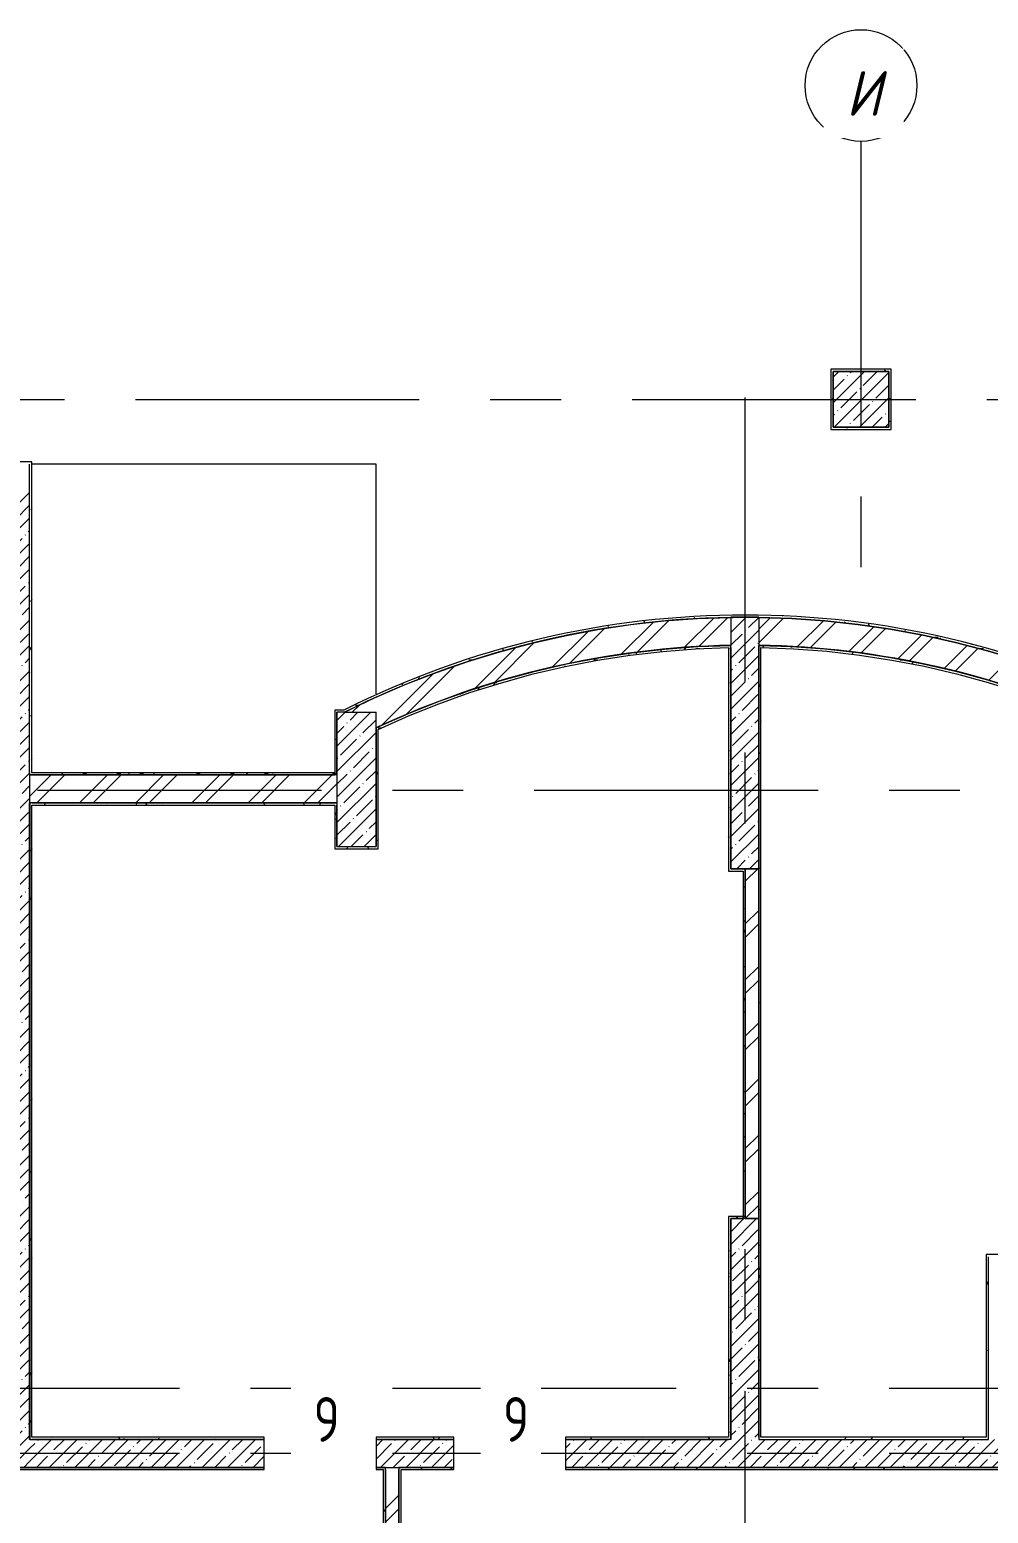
# Model space of a CAD drawing. Header units: metres. Extents: x 50 to 891, y -1294 to 247.
# Drawn here: x 535.3 to 578.2, y -1117.6 to -1051.2 of the extents above; entities that cross this region are included whole.
import ezdxf

# ---------------------------------------------------------------- set-up
doc = ezdxf.new("R2010")
doc.units = ezdxf.units.M
doc.linetypes.add('Линия сетки', pattern=[22.225, 12.7, -3.175, 3.175, -3.175])
doc.layers.add('S-GRID-IDEN', color=9, linetype='Continuous', lineweight=9)
doc.layers.add('ПЛАН', color=8, linetype='Continuous')
doc.styles.add('ISOCPEUR', font='isocpeur.ttf', dxfattribs={"width": 0.8, "height": 200})
doc.styles.add('ISOCPEUR_I', font='isocpeui.ttf', dxfattribs={"width": 0.9, "height": 350})
pattern_1 = [(45, (625.0524, -1463.4442), (-0.5702463, 0.5702463), []), (45, (625.62266, -1463.4442), (-0.5702463, 0.5702463), [1.008065, -0.201615, 0.016765, -0.18485])]
pattern_2 = [(45, (625.0524, -1463.4442), (-1.257236, 1.257236), []), (45, (625.0524, -1461.5392), (-1.257236, 1.257236), [])]
pattern_3 = [(0, (625.0524, -1463.44417), (2.032, 0.508), [0.16764, -1.35636, 0.16764, -1.35636, -8.128]), (0, (625.0524, -1463.44417), (2.032, 0.508), [-3.048, 0.16764, -2.88036, 0.16764, -1.35636, -3.556]), (0, (625.0524, -1463.44417), (2.032, 0.508), [-7.62, 0.16764, -0.84836, 0.16764, -2.37236]), (120, (625.8144, -1463.19017), (-1.4559409, 1.5057636), [0.16764, -1.35636, 0.16764, -9.48436]), (120, (625.8144, -1463.19017), (-1.4559409, 1.5057636), [-1.69164, -1.35636, 0.16764, -2.88036, -5.08]), (120, (625.8144, -1463.19017), (-1.4559409, 1.5057636), [-6.096, 0.16764, -1.35636, 0.16764, -3.38836]), (120, (625.8144, -1463.19017), (-1.4559409, 1.5057636), [-7.78764, -0.84836, 0.16764, -2.37236]), (240, (626.0684, -1462.17417), (-0.5760591, -2.0137636), [0.16764, -1.35636, 0.16764, -9.48436]), (240, (626.0684, -1462.17417), (-0.5760591, -2.0137636), [-1.69164, -1.35636, 0.16764, -2.88036, -5.08]), (240, (626.0684, -1462.17417), (-0.5760591, -2.0137636), [-6.096, 0.16764, -1.35636, 0.16764, -3.38836]), (240, (626.0684, -1462.17417), (-0.5760591, -2.0137636), [-7.78764, -0.84836, 0.16764, -2.37236])]

# ---------------------------------------------------------------- blocks, each defined once
blk = doc.blocks.new('Ось сетки - Заголовок сетки - Окружность 5 мм-84278--1Б')
at = {"layer": 'S-GRID-IDEN'}
blk.add_circle((0, 0), 5, dxfattribs=at)

msp = doc.modelspace()

# ---------------------------------------------------------------- hatches: boundary and pattern name
at = {"layer": 'ПЛАН', "lineweight": 13}
h = msp.add_hatch(dxfattribs=at)
h.set_pattern_fill('FP_4', color=8, scale=0.005, style=0, pattern_type=2)
h.set_pattern_definition(pattern_3)
h.paths.add_polyline_path([(571.145, -1066.494), (573.845, -1066.494), (573.845, -1066.394), (571.145, -1066.394)])
h = msp.add_hatch(dxfattribs=at)
h.set_pattern_fill('FP_4', color=8, scale=0.005, style=0, pattern_type=2)
h.set_pattern_definition(pattern_3)
h.paths.add_polyline_path([(571.145, -1069.094), (571.245, -1069.094), (571.245, -1066.494), (571.145, -1066.494)])
h = msp.add_hatch(dxfattribs=at)
h.set_pattern_fill('FP_1', color=8, scale=0.005, style=0, pattern_type=2)
h.set_pattern_definition(pattern_1)
h.paths.add_polyline_path([(571.245, -1068.994), (573.745, -1068.994), (573.745, -1066.494), (571.245, -1066.494)])
h = msp.add_hatch(dxfattribs=at)
h.set_pattern_fill('FP_4', color=8, scale=0.005, style=0, pattern_type=2)
h.set_pattern_definition(pattern_3)
h.paths.add_polyline_path([(573.745, -1068.994), (573.845, -1068.994), (573.845, -1066.494), (573.745, -1066.494), (573.745, -1068.244)])
h = msp.add_hatch(dxfattribs=at)
h.set_pattern_fill('FP_4', color=8, scale=0.005, style=0, pattern_type=2)
h.set_pattern_definition(pattern_3)
h.paths.add_polyline_path([(571.245, -1069.094), (573.845, -1069.094), (573.845, -1068.994), (571.245, -1068.994)])
h = msp.add_hatch(dxfattribs=at)
h.set_pattern_fill('FP_4', color=8, scale=0.005, style=0, pattern_type=2)
h.set_pattern_definition(pattern_3)
h.paths.add_polyline_path([(500.695, -1070.644), (535.395, -1070.644), (535.395, -1070.544), (500.695, -1070.544), (500.695, -1070.569)])
h = msp.add_hatch(dxfattribs=at)
h.set_pattern_fill('FP_4', color=8, scale=0.005, style=0, pattern_type=2)
h.set_pattern_definition(pattern_3)
h.paths.add_polyline_path([(535.295, -1084.444), (535.395, -1084.444), (535.395, -1070.644), (535.295, -1070.644), (535.295, -1079.871)])
h = msp.add_hatch(dxfattribs=at)
h.set_pattern_fill('FP_1', color=8, scale=0.005, style=0, pattern_type=2)
h.set_pattern_definition(pattern_1)
h.paths.add_polyline_path([(534.295, -1115.519), (535.295, -1115.519), (535.295, -1071.894), (534.295, -1071.894), (534.295, -1114.755)])
h = msp.add_hatch(dxfattribs=at)
h.set_pattern_fill('FP_4', color=8, scale=0.005, style=0, pattern_type=2)
h.set_pattern_definition(pattern_3)
h.paths.add_polyline_path([(585.259, -1081.744), (585.283, -1081.644), (583.882, -1080.975), (582.456, -1080.361), (581.008, -1079.803), (579.539, -1079.302), (578.052, -1078.857), (576.549, -1078.471), (575.032, -1078.143), (573.503, -1077.874), (571.965, -1077.664), (570.42, -1077.514), (568.871, -1077.424), (567.319, -1077.394), (565.767, -1077.424), (564.218, -1077.514), (562.673, -1077.664), (561.135, -1077.874), (559.607, -1078.143), (558.06, -1078.478), (556.586, -1078.857), (555.099, -1079.302), (553.63, -1079.803), (552.182, -1080.361), (550.757, -1080.975), (549.356, -1081.644), (549.379, -1081.744), (550.729, -1081.098), (552.102, -1080.502), (553.496, -1079.959), (554.909, -1079.468), (556.34, -1079.031), (557.786, -1078.647), (559.245, -1078.317), (560.716, -1078.043), (562.196, -1077.823), (563.683, -1077.659), (565.329, -1077.546), (566.67, -1077.499), (567.391, -1077.494), (567.92, -1077.498), (569.401, -1077.548), (570.879, -1077.652), (572.351, -1077.812), (573.817, -1078.025), (575.274, -1078.293), (576.722, -1078.615), (578.154, -1078.99), (579.572, -1079.417), (580.974, -1079.897), (582.356, -1080.429), (583.719, -1081.011), (585.159, -1081.694)])
h = msp.add_hatch(dxfattribs=at)
h.set_pattern_fill('FP_2', color=8, scale=0.005, style=0, pattern_type=2)
h.set_pattern_definition(pattern_2)
h.paths.add_polyline_path([(550.795, -1082.445), (550.895, -1082.398), (552.25, -1081.795), (553.626, -1081.244), (555.023, -1080.747), (556.438, -1080.303), (557.869, -1079.914), (559.314, -1079.58), (560.77, -1079.301), (562.236, -1079.079), (563.71, -1078.912), (565.188, -1078.802), (566.67, -1078.749), (566.67, -1077.499), (565.175, -1077.551), (563.683, -1077.659), (562.196, -1077.823), (560.716, -1078.043), (559.245, -1078.317), (557.786, -1078.647), (556.34, -1079.031), (554.909, -1079.468), (553.496, -1079.959), (552.102, -1080.502), (550.729, -1081.098), (549.379, -1081.744), (550.795, -1081.744), (550.795, -1082.197)])
h.paths.add_polyline_path([(583.795, -1082.422), (583.795, -1081.744), (585.259, -1081.744), (585.058, -1081.644), (583.719, -1081.011), (582.356, -1080.429), (580.898, -1079.871), (579.572, -1079.417), (578.154, -1078.99), (576.721, -1078.615), (575.274, -1078.293), (573.817, -1078.025), (572.351, -1077.812), (570.879, -1077.652), (569.338, -1077.546), (567.92, -1077.498), (567.92, -1078.748), (569.402, -1078.8), (570.88, -1078.908), (572.353, -1079.072), (573.819, -1079.293), (575.275, -1079.57), (576.722, -1079.902), (578.151, -1080.289), (579.566, -1080.731), (580.963, -1081.226), (582.34, -1081.775), (583.745, -1082.399)])
h = msp.add_hatch(dxfattribs=at)
h.set_pattern_fill('FP_1', color=8, scale=0.005, style=0, pattern_type=2)
h.set_pattern_definition(pattern_1)
h.paths.add_polyline_path([(566.67, -1088.744), (567.92, -1088.744), (567.92, -1077.494), (566.67, -1077.499), (566.67, -1079.871)])
h = msp.add_hatch(dxfattribs=at)
h.set_pattern_fill('FP_4', color=8, scale=0.005, style=0, pattern_type=2)
h.set_pattern_definition(pattern_3)
h.paths.add_polyline_path([(550.895, -1082.508), (552.241, -1081.907), (553.609, -1081.358), (554.996, -1080.861), (556.402, -1080.418), (557.824, -1080.029), (559.259, -1079.694), (560.706, -1079.414), (562.163, -1079.189), (563.628, -1079.02), (565.097, -1078.908), (566.67, -1078.849), (566.67, -1078.749), (565.188, -1078.802), (563.71, -1078.912), (562.236, -1079.079), (560.77, -1079.301), (559.314, -1079.58), (557.869, -1079.914), (556.438, -1080.303), (554.949, -1080.773), (553.626, -1081.244), (552.25, -1081.795), (550.895, -1082.398)])
h = msp.add_hatch(dxfattribs=at)
h.set_pattern_fill('FP_4', color=8, scale=0.005, style=0, pattern_type=2)
h.set_pattern_definition(pattern_3)
h.paths.add_polyline_path([(566.67, -1088.844), (566.67, -1078.849), (566.57, -1078.851), (566.57, -1088.844)])
h = msp.add_hatch(dxfattribs=at)
h.set_pattern_fill('FP_4', color=8, scale=0.005, style=0, pattern_type=2)
h.set_pattern_definition(pattern_3)
h.paths.add_polyline_path([(583.695, -1082.486), (583.695, -1082.375), (582.34, -1081.775), (580.963, -1081.226), (579.566, -1080.731), (578.151, -1080.289), (576.588, -1079.871), (575.275, -1079.57), (573.819, -1079.293), (572.353, -1079.072), (570.88, -1078.908), (569.402, -1078.8), (567.92, -1078.748), (567.92, -1078.848), (568.02, -1078.85), (569.493, -1078.905), (570.962, -1079.016), (572.426, -1079.183), (573.883, -1079.405), (575.33, -1079.683), (576.765, -1080.016), (578.187, -1080.404), (579.593, -1080.845), (580.981, -1081.34), (582.349, -1081.887), (583.046, -1082.197)])
h = msp.add_hatch(dxfattribs=at)
h.set_pattern_fill('FP_4', color=8, scale=0.005, style=0, pattern_type=2)
h.set_pattern_definition(pattern_3)
h.paths.add_polyline_path([(567.92, -1114.169), (568.02, -1114.169), (568.02, -1078.85), (567.92, -1078.848), (567.92, -1112.429)])
h = msp.add_hatch(dxfattribs=at)
h.set_pattern_fill('FP_4', color=8, scale=0.005, style=0, pattern_type=2)
h.set_pattern_definition(pattern_3)
h.paths.add_polyline_path([(548.945, -1084.544), (549.045, -1084.544), (549.045, -1081.744), (548.945, -1081.744), (548.945, -1084.523)])
h = msp.add_hatch(dxfattribs=at)
h.set_pattern_fill('FP_1', color=8, scale=0.005, style=0, pattern_type=2)
h.set_pattern_definition(pattern_1)
h.paths.add_polyline_path([(549.045, -1087.744), (550.795, -1087.744), (550.795, -1081.744), (549.045, -1081.744), (549.045, -1086.848)])
h = msp.add_hatch(dxfattribs=at)
h.set_pattern_fill('FP_4', color=8, scale=0.005, style=0, pattern_type=2)
h.set_pattern_definition(pattern_3)
h.paths.add_polyline_path([(550.795, -1087.744), (550.895, -1087.744), (550.895, -1082.398), (550.795, -1082.445), (550.795, -1086.848)])
h = msp.add_hatch(dxfattribs=at)
h.set_pattern_fill('FP_4', color=8, scale=0.005, style=0, pattern_type=2)
h.set_pattern_definition(pattern_3)
h.paths.add_polyline_path([(535.295, -1084.544), (548.945, -1084.544), (548.945, -1084.444), (535.295, -1084.444), (535.295, -1084.523)])
h = msp.add_hatch(dxfattribs=at)
h.set_pattern_fill('FP_2', color=8, scale=0.005, style=0, pattern_type=2)
h.set_pattern_definition(pattern_2)
h.paths.add_polyline_path([(535.295, -1085.794), (549.045, -1085.794), (549.045, -1084.544), (535.295, -1084.544)])
h = msp.add_hatch(dxfattribs=at)
h.set_pattern_fill('FP_4', color=8, scale=0.005, style=0, pattern_type=2)
h.set_pattern_definition(pattern_3)
h.paths.add_polyline_path([(535.296, -1114.269), (535.396, -1114.269), (535.396, -1085.794), (535.296, -1085.794), (535.296, -1112.429)])
h = msp.add_hatch(dxfattribs=at)
h.set_pattern_fill('FP_4', color=8, scale=0.005, style=0, pattern_type=2)
h.set_pattern_definition(pattern_3)
h.paths.add_polyline_path([(548.945, -1085.894), (549.045, -1085.894), (549.045, -1085.794), (535.396, -1085.794), (535.396, -1085.894), (548.728, -1085.894)])
h = msp.add_hatch(dxfattribs=at)
h.set_pattern_fill('FP_4', color=8, scale=0.005, style=0, pattern_type=2)
h.set_pattern_definition(pattern_3)
h.paths.add_polyline_path([(549.045, -1087.844), (549.045, -1085.894), (548.945, -1085.894), (548.945, -1087.844)])
h = msp.add_hatch(dxfattribs=at)
h.set_pattern_fill('FP_4', color=8, scale=0.005, style=0, pattern_type=2)
h.set_pattern_definition(pattern_3)
h.paths.add_polyline_path([(550.284, -1087.844), (550.895, -1087.844), (550.895, -1087.744), (549.045, -1087.744), (549.045, -1087.844)])
h = msp.add_hatch(dxfattribs=at)
h.set_pattern_fill('FP_4', color=8, scale=0.005, style=0, pattern_type=2)
h.set_pattern_definition(pattern_3)
h.paths.add_polyline_path([(567.32, -1104.394), (567.32, -1088.844), (567.22, -1088.844), (567.22, -1104.394)])
h = msp.add_hatch(dxfattribs=at)
h.set_pattern_fill('FP_2', color=8, scale=0.005, style=0, pattern_type=2)
h.set_pattern_definition(pattern_2)
h.paths.add_polyline_path([(567.32, -1104.394), (567.92, -1104.394), (567.92, -1088.744), (567.32, -1088.744), (567.32, -1098.476)])
h = msp.add_hatch(dxfattribs=at)
h.set_pattern_fill('FP_4', color=8, scale=0.005, style=0, pattern_type=2)
h.set_pattern_definition(pattern_3)
h.paths.add_polyline_path([(567.22, -1104.394), (567.22, -1104.294), (566.571, -1104.294), (566.571, -1104.394), (566.671, -1104.394)])
h = msp.add_hatch(dxfattribs=at)
h.set_pattern_fill('FP_4', color=8, scale=0.005, style=0, pattern_type=2)
h.set_pattern_definition(pattern_3)
h.paths.add_polyline_path([(566.571, -1114.269), (566.67, -1114.269), (566.571, -1114.169)])
h.paths.add_polyline_path([(566.671, -1114.269), (566.671, -1104.394), (566.571, -1104.394), (566.571, -1114.169)])
h = msp.add_hatch(dxfattribs=at)
h.set_pattern_fill('FP_1', color=8, scale=0.005, style=0, pattern_type=2)
h.set_pattern_definition(pattern_1)
h.paths.add_polyline_path([(566.67, -1114.269), (567.92, -1114.269), (567.92, -1104.394), (566.67, -1104.394), (566.67, -1112.429)])
h = msp.add_hatch(dxfattribs=at)
h.set_pattern_fill('FP_4', color=8, scale=0.005, style=0, pattern_type=2)
h.set_pattern_definition(pattern_3)
h.paths.add_polyline_path([(590.095, -1106.094), (590.095, -1105.994), (585.569, -1105.994), (585.569, -1106.094), (589.164, -1106.094)])
h.paths.add_polyline_path([(580.569, -1106.094), (580.569, -1105.994), (578.094, -1105.994), (578.094, -1106.094), (578.194, -1106.094)])
h = msp.add_hatch(dxfattribs=at)
h.set_pattern_fill('FP_4', color=8, scale=0.005, style=0, pattern_type=2)
h.set_pattern_definition(pattern_3)
h.paths.add_polyline_path([(578.094, -1114.269), (578.194, -1114.269), (578.194, -1106.094), (578.094, -1106.094), (578.094, -1114.169)])
h = msp.add_hatch(dxfattribs=at)
h.set_pattern_fill('FP_1', color=8, scale=0.005, style=0, pattern_type=2)
h.set_pattern_definition(pattern_1)
h.paths.add_polyline_path([(535.295, -1115.519), (545.795, -1115.519), (545.795, -1114.269), (535.295, -1114.269), (535.295, -1114.755)])
h.paths.add_polyline_path([(550.795, -1115.519), (554.27, -1115.519), (554.27, -1114.269), (550.795, -1114.269)])
h.paths.add_polyline_path([(559.27, -1115.519), (578.794, -1115.519), (578.794, -1114.269), (559.27, -1114.269)])
h = msp.add_hatch(dxfattribs=at)
h.set_pattern_fill('FP_4', color=8, scale=0.005, style=0, pattern_type=2)
h.set_pattern_definition(pattern_3)
h.paths.add_polyline_path([(566.571, -1114.269), (566.571, -1114.169), (559.27, -1114.169), (559.27, -1114.269), (564.28, -1114.269)])
h.paths.add_polyline_path([(554.27, -1114.269), (554.27, -1114.169), (550.795, -1114.169), (550.795, -1114.269), (551.839, -1114.269)])
h.paths.add_polyline_path([(545.795, -1114.269), (545.795, -1114.169), (535.396, -1114.169), (535.396, -1114.269), (545.618, -1114.269)])
h = msp.add_hatch(dxfattribs=at)
h.set_pattern_fill('FP_4', color=8, scale=0.005, style=0, pattern_type=2)
h.set_pattern_definition(pattern_3)
h.paths.add_polyline_path([(578.094, -1114.269), (578.094, -1114.169), (567.92, -1114.169), (567.92, -1114.269), (576.722, -1114.269)])
h = msp.add_hatch(dxfattribs=at)
h.set_pattern_fill('FP_4', color=8, scale=0.005, style=0, pattern_type=2)
h.set_pattern_definition(pattern_3)
h.paths.add_polyline_path([(551.219, -1115.619), (551.219, -1115.519), (550.795, -1115.519), (550.795, -1115.619), (551.119, -1115.619)])
h.paths.add_polyline_path([(545.618, -1115.619), (545.795, -1115.619), (545.795, -1115.519), (501.919, -1115.519), (501.919, -1115.619), (539.397, -1115.619)])
h = msp.add_hatch(dxfattribs=at)
h.set_pattern_fill('FP_4', color=8, scale=0.005, style=0, pattern_type=2)
h.set_pattern_definition(pattern_3)
h.paths.add_polyline_path([(551.119, -1123.969), (551.219, -1123.969), (551.219, -1115.619), (551.119, -1115.619), (551.119, -1123.869)])
h = msp.add_hatch(dxfattribs=at)
h.set_pattern_fill('FP_2', color=8, scale=0.005, style=0, pattern_type=2)
h.set_pattern_definition(pattern_2)
h.paths.add_polyline_path([(551.819, -1123.969), (551.819, -1115.519), (551.219, -1115.519), (551.219, -1123.969)])
h = msp.add_hatch(dxfattribs=at)
h.set_pattern_fill('FP_4', color=8, scale=0.005, style=0, pattern_type=2)
h.set_pattern_definition(pattern_3)
h.paths.add_polyline_path([(578.794, -1115.619), (578.794, -1115.519), (559.27, -1115.519), (559.27, -1115.619), (576.722, -1115.619)])
h.paths.add_polyline_path([(551.919, -1115.619), (554.27, -1115.619), (554.27, -1115.519), (551.819, -1115.519), (551.819, -1115.619), (551.839, -1115.619)])
h = msp.add_hatch(dxfattribs=at)
h.set_pattern_fill('FP_4', color=8, scale=0.005, style=0, pattern_type=2)
h.set_pattern_definition(pattern_3)
h.paths.add_polyline_path([(551.919, -1123.969), (551.919, -1115.619), (551.819, -1115.619), (551.819, -1123.969), (551.839, -1123.969)])

# ---------------------------------------------------------------- linework, layer by layer
at = {"layer": 'ПЛАН', "color": 8, "lineweight": 13}
for p, q in [((573.845, -1066.394), (571.145, -1066.394)), ((571.145, -1066.394), (571.145, -1069.094)), ((573.745, -1066.494), (571.245, -1066.494)), ((571.245, -1066.494), (571.245, -1068.994)), ((571.245, -1066.494), (573.745, -1066.494)), ((571.245, -1068.994), (571.245, -1066.494)), ((573.745, -1068.994), (573.745, -1066.494)), ((573.745, -1066.494), (573.745, -1068.994)), ((573.845, -1069.094), (573.845, -1066.394)), ((571.145, -1069.094), (573.845, -1069.094)), ((571.245, -1068.994), (573.745, -1068.994)), ((573.745, -1068.994), (571.245, -1068.994)), ((535.395, -1070.544), (500.695, -1070.544)), ((535.295, -1084.444), (535.295, -1070.644)), ((535.395, -1084.444), (535.395, -1070.544)), ((550.795, -1070.64), (535.395, -1070.641)), ((550.795, -1070.644), (535.395, -1070.644)), ((550.795, -1080.918), (550.795, -1070.644)), ((550.796, -1080.917), (550.795, -1074.948)), ((566.67, -1077.494), (566.67, -1077.499)), ((567.92, -1077.494), (566.67, -1077.494)), ((566.67, -1077.499), (566.67, -1078.749)), ((567.92, -1077.498), (567.92, -1077.494)), ((567.92, -1077.498), (567.92, -1078.748)), ((566.57, -1078.851), (566.57, -1088.844)), ((566.67, -1078.849), (566.67, -1078.749)), ((566.67, -1078.849), (566.67, -1088.744)), ((566.67, -1088.744), (566.67, -1078.849)), ((567.92, -1088.744), (567.92, -1078.748)), ((567.92, -1078.748), (567.92, -1114.169)), ((568.02, -1114.169), (568.02, -1078.85)), ((549.356, -1081.644), (548.945, -1081.644)), ((548.945, -1081.644), (548.945, -1084.444)), ((549.379, -1081.744), (549.045, -1081.744)), ((549.045, -1081.744), (549.045, -1084.544)), ((549.045, -1084.544), (549.045, -1081.744)), ((549.379, -1081.744), (550.795, -1081.744)), ((550.795, -1087.744), (550.795, -1081.744)), ((550.795, -1082.445), (550.795, -1087.744)), ((550.895, -1087.844), (550.895, -1082.508)), ((535.295, -1084.444), (535.295, -1084.544)), ((549.045, -1084.544), (535.295, -1084.544)), ((535.295, -1084.544), (535.295, -1085.794)), ((535.295, -1084.544), (548.945, -1084.544)), ((548.945, -1084.444), (535.395, -1084.444)), ((549.045, -1084.544), (549.045, -1087.744)), ((535.295, -1114.269), (535.295, -1085.794)), ((535.295, -1085.794), (535.296, -1085.794)), ((535.296, -1085.794), (535.296, -1114.269)), ((535.396, -1085.794), (535.296, -1085.794)), ((535.396, -1085.794), (549.045, -1085.794)), ((549.045, -1085.794), (535.396, -1085.794)), ((535.396, -1114.169), (535.396, -1085.894)), ((535.396, -1085.894), (548.945, -1085.894)), ((548.945, -1085.894), (548.945, -1087.844)), ((549.045, -1087.744), (549.045, -1085.894)), ((549.045, -1087.744), (550.795, -1087.744)), ((548.945, -1087.844), (550.895, -1087.844)), ((566.57, -1088.844), (567.22, -1088.844)), ((566.67, -1088.744), (567.32, -1088.744)), ((567.32, -1088.744), (566.67, -1088.744)), ((567.22, -1088.844), (567.22, -1104.394)), ((567.32, -1088.744), (567.92, -1088.744)), ((567.32, -1088.744), (567.32, -1088.844)), ((567.92, -1088.744), (567.32, -1088.744)), ((567.32, -1088.844), (567.32, -1088.744)), ((567.32, -1088.844), (567.32, -1104.394)), ((567.32, -1104.394), (567.32, -1088.844)), ((567.92, -1104.394), (567.92, -1088.744)), ((567.22, -1104.294), (566.571, -1104.294)), ((566.571, -1104.294), (566.571, -1114.169)), ((567.22, -1104.394), (567.22, -1104.294)), ((566.67, -1104.394), (566.67, -1114.269)), ((567.22, -1104.394), (566.67, -1104.394)), ((566.671, -1104.394), (567.22, -1104.394)), ((566.671, -1114.269), (566.671, -1104.394)), ((567.92, -1104.394), (567.22, -1104.394)), ((567.32, -1104.394), (567.92, -1104.394)), ((567.92, -1114.169), (567.92, -1104.394)), ((580.569, -1105.994), (578.094, -1105.994)), ((578.094, -1105.994), (578.094, -1114.169)), ((578.194, -1114.269), (578.194, -1106.094)), ((535.295, -1109.613), (535.296, -1113.269)), ((535.296, -1114.269), (535.295, -1114.269)), ((535.296, -1114.269), (535.396, -1114.269)), ((545.795, -1114.169), (535.396, -1114.169)), ((545.795, -1114.269), (535.396, -1114.269)), ((535.396, -1114.269), (545.795, -1114.269)), ((545.795, -1114.269), (545.795, -1114.169)), ((545.795, -1115.519), (545.795, -1114.269)), ((554.27, -1114.169), (550.795, -1114.169)), ((550.795, -1114.169), (550.795, -1114.269)), ((550.795, -1114.269), (550.795, -1115.519)), ((554.27, -1114.269), (550.795, -1114.269)), ((550.795, -1114.269), (554.27, -1114.269)), ((554.27, -1114.269), (554.27, -1114.169)), ((554.27, -1115.519), (554.27, -1114.269)), ((566.571, -1114.169), (559.27, -1114.169)), ((559.27, -1114.169), (559.27, -1114.269)), ((559.27, -1114.269), (559.27, -1115.519)), ((566.671, -1114.269), (559.27, -1114.269)), ((559.27, -1114.269), (566.571, -1114.269)), ((567.92, -1114.169), (567.92, -1114.269)), ((567.92, -1114.269), (578.194, -1114.269)), ((567.92, -1114.269), (578.094, -1114.269)), ((578.094, -1114.169), (568.02, -1114.169)), ((502.019, -1115.619), (545.795, -1115.619)), ((535.295, -1115.519), (514.195, -1115.519)), ((534.295, -1115.519), (535.295, -1115.519)), ((535.295, -1115.519), (545.795, -1115.519)), ((545.795, -1115.519), (535.295, -1115.519)), ((545.795, -1115.619), (545.795, -1115.519)), ((550.795, -1115.519), (554.27, -1115.519)), ((550.795, -1115.519), (550.795, -1115.619)), ((551.219, -1115.519), (550.795, -1115.519)), ((550.795, -1115.619), (551.119, -1115.619)), ((551.119, -1115.619), (551.119, -1123.869)), ((551.219, -1115.619), (551.219, -1115.519)), ((551.219, -1115.619), (551.219, -1123.969)), ((551.219, -1123.969), (551.219, -1115.619)), ((554.27, -1115.519), (551.819, -1115.519)), ((551.819, -1115.519), (551.819, -1115.619)), ((551.819, -1123.969), (551.819, -1115.619)), ((551.819, -1115.619), (551.819, -1123.969)), ((551.919, -1115.619), (554.27, -1115.619)), ((551.919, -1123.869), (551.919, -1115.619)), ((554.27, -1115.619), (554.27, -1115.519)), ((559.27, -1115.519), (578.794, -1115.519)), ((559.27, -1115.519), (559.27, -1115.619)), ((578.794, -1115.519), (559.27, -1115.519)), ((559.27, -1115.619), (578.894, -1115.619))]:
    msp.add_line(p, q, dxfattribs=at)
at = {"layer": 'ПЛАН', "color": 8, "linetype": 'Линия сетки', "lineweight": 13}
for p, q in [((428.905, -1067.744), (637.23, -1067.744)), ((567.295, -1067.662), (567.295, -1218.238)), ((637.25, -1085.244), (428.248, -1085.244)), ((637.25, -1085.244), (428.925, -1085.244)), ((630.9, -1111.994), (428.925, -1111.994)), ((630.9, -1114.894), (428.925, -1114.894))]:
    msp.add_line(p, q, dxfattribs=at)
at = {"layer": 'ПЛАН', "color": 8, "lineweight": 13, "flags": 128}
for points in [[(549.379, -1081.744), (550.729, -1081.098), (552.102, -1080.502), (553.496, -1079.959), (554.909, -1079.468), (556.34, -1079.031), (557.786, -1078.647), (559.245, -1078.317), (560.716, -1078.043), (562.196, -1077.823), (563.683, -1077.659), (565.175, -1077.551), (566.67, -1077.499)], [(566.67, -1077.499), (567.295, -1077.494), (567.92, -1077.498)], [(585.058, -1081.644), (583.719, -1081.011), (582.356, -1080.429), (580.974, -1079.897), (579.572, -1079.417), (578.154, -1078.99), (576.721, -1078.615), (575.274, -1078.293), (573.817, -1078.025), (572.351, -1077.812), (570.879, -1077.652), (569.401, -1077.548), (567.92, -1077.498)], [(567.92, -1077.498), (569.401, -1077.548), (570.879, -1077.652), (572.351, -1077.812), (573.817, -1078.025), (575.274, -1078.293), (576.721, -1078.615), (578.154, -1078.99), (579.572, -1079.417), (580.974, -1079.897), (582.356, -1080.429), (583.719, -1081.011), (585.058, -1081.644)], [(550.895, -1082.398), (552.25, -1081.795), (553.626, -1081.244), (555.023, -1080.747), (556.438, -1080.303), (557.869, -1079.914), (559.314, -1079.58), (560.77, -1079.301), (562.236, -1079.079), (563.71, -1078.912), (565.188, -1078.802), (566.67, -1078.749)], [(550.895, -1082.508), (552.241, -1081.907), (553.609, -1081.358), (554.996, -1080.861), (556.402, -1080.418), (557.824, -1080.029), (559.259, -1079.694), (560.706, -1079.414), (562.163, -1079.189), (563.628, -1079.02), (565.097, -1078.908), (566.57, -1078.851)], [(567.92, -1078.748), (569.402, -1078.8), (570.88, -1078.908), (572.353, -1079.072), (573.819, -1079.293), (575.275, -1079.57), (576.72, -1079.902), (578.151, -1080.289), (579.566, -1080.731), (580.963, -1081.226), (582.34, -1081.775), (583.695, -1082.375)], [(568.02, -1078.85), (569.493, -1078.905), (570.962, -1079.016), (572.426, -1079.183), (573.883, -1079.405), (575.33, -1079.683), (576.765, -1080.016), (578.187, -1080.404), (579.593, -1080.845), (580.981, -1081.34), (582.349, -1081.887), (583.695, -1082.486)]]:
    msp.add_lwpolyline(points, dxfattribs=at)
at = {"layer": 'ПЛАН', "color": 8, "lineweight": 13}
for radius, start, end in [(40.088, 63.37797, 116.62203), (39.988, 90.92975, 116.65591), (38.738, 90.95975, 115.0867), (38.738, 64.99198, 89.11083), (38.738, 115.08671, 115.25012)]:
    msp.add_arc((567.319, -1117.481), radius, start, end, dxfattribs=at)

# ---------------------------------------------------------------- block references
at = {"layer": 'ПЛАН', "color": 8, "lineweight": 13, "xscale": 0.4999999999999999, "yscale": 0.4999999999999999, "zscale": 0.4999999999999999, "rotation": 180.0000115811491}
msp.add_blockref('Ось сетки - Заголовок сетки - Окружность 5 мм-84278--1Б', (572.495, -1053.708), dxfattribs=at)

# ---------------------------------------------------------------- next in the draw order: texts
at = {"layer": 'ПЛАН', "color": 8, "lineweight": 13, "char_height": 2, "attachment_point": 1, "bg_fill": 2}
for s, insert, width, style in [('\\fISOCPEUR|b0|i1|c204|p34|;\\W.9;И', (571.825, -1053.053), 1.58734, 'ISOCPEUR_I'), ('\\fISOCPEUR|b0|i0|c204|p34|;\\W.8;9', (547.997, -1112.373), 0.70548, 'ISOCPEUR'), ('\\fISOCPEUR|b0|i0|c204|p34|;\\W.8;9', (556.472, -1112.373), 0.70548, 'ISOCPEUR')]:
    msp.add_mtext(s, dxfattribs=dict(at, insert=insert, width=width, style=style))

# ---------------------------------------------------------------- next in the draw order: linework, layer by layer
at = {"layer": 'ПЛАН', "color": 8, "linetype": 'Линия сетки', "lineweight": 13}
msp.add_line((572.495, -1056.208), (572.495, -1075.338), dxfattribs=at)

doc.saveas('drawing.dxf')
